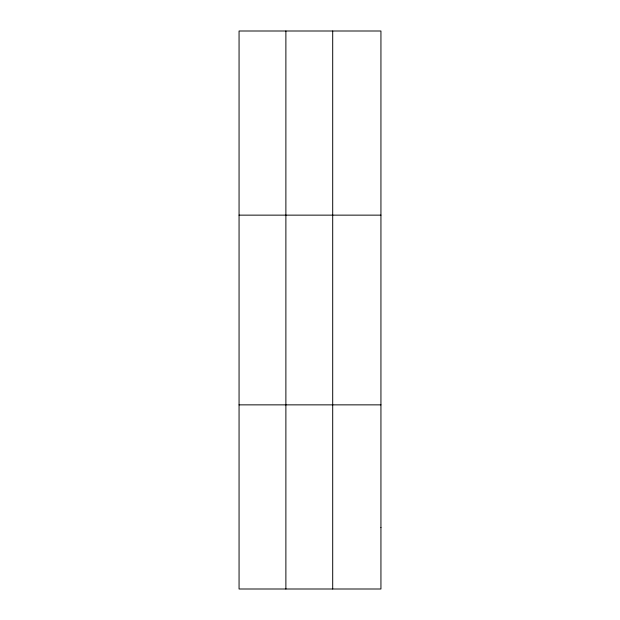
<?xml version="1.0" encoding="UTF-8"?>
<svg xmlns="http://www.w3.org/2000/svg" width="620" height="620" viewBox="0 0 620 620"><rect width="100%" height="100%" fill="white"/><g stroke="black" fill="none" stroke-linecap="round" stroke-linejoin="round"><path stroke-width="0.93" d="M285.882 31L285.882 589M332.7 31L332.7 589M239.064 215.14L380.936 215.14M239.064 404.86L380.936 404.86M380.936 527.62L380.936 589L239.064 589L239.064 31L380.936 31L380.936 527.62"/></g></svg>
